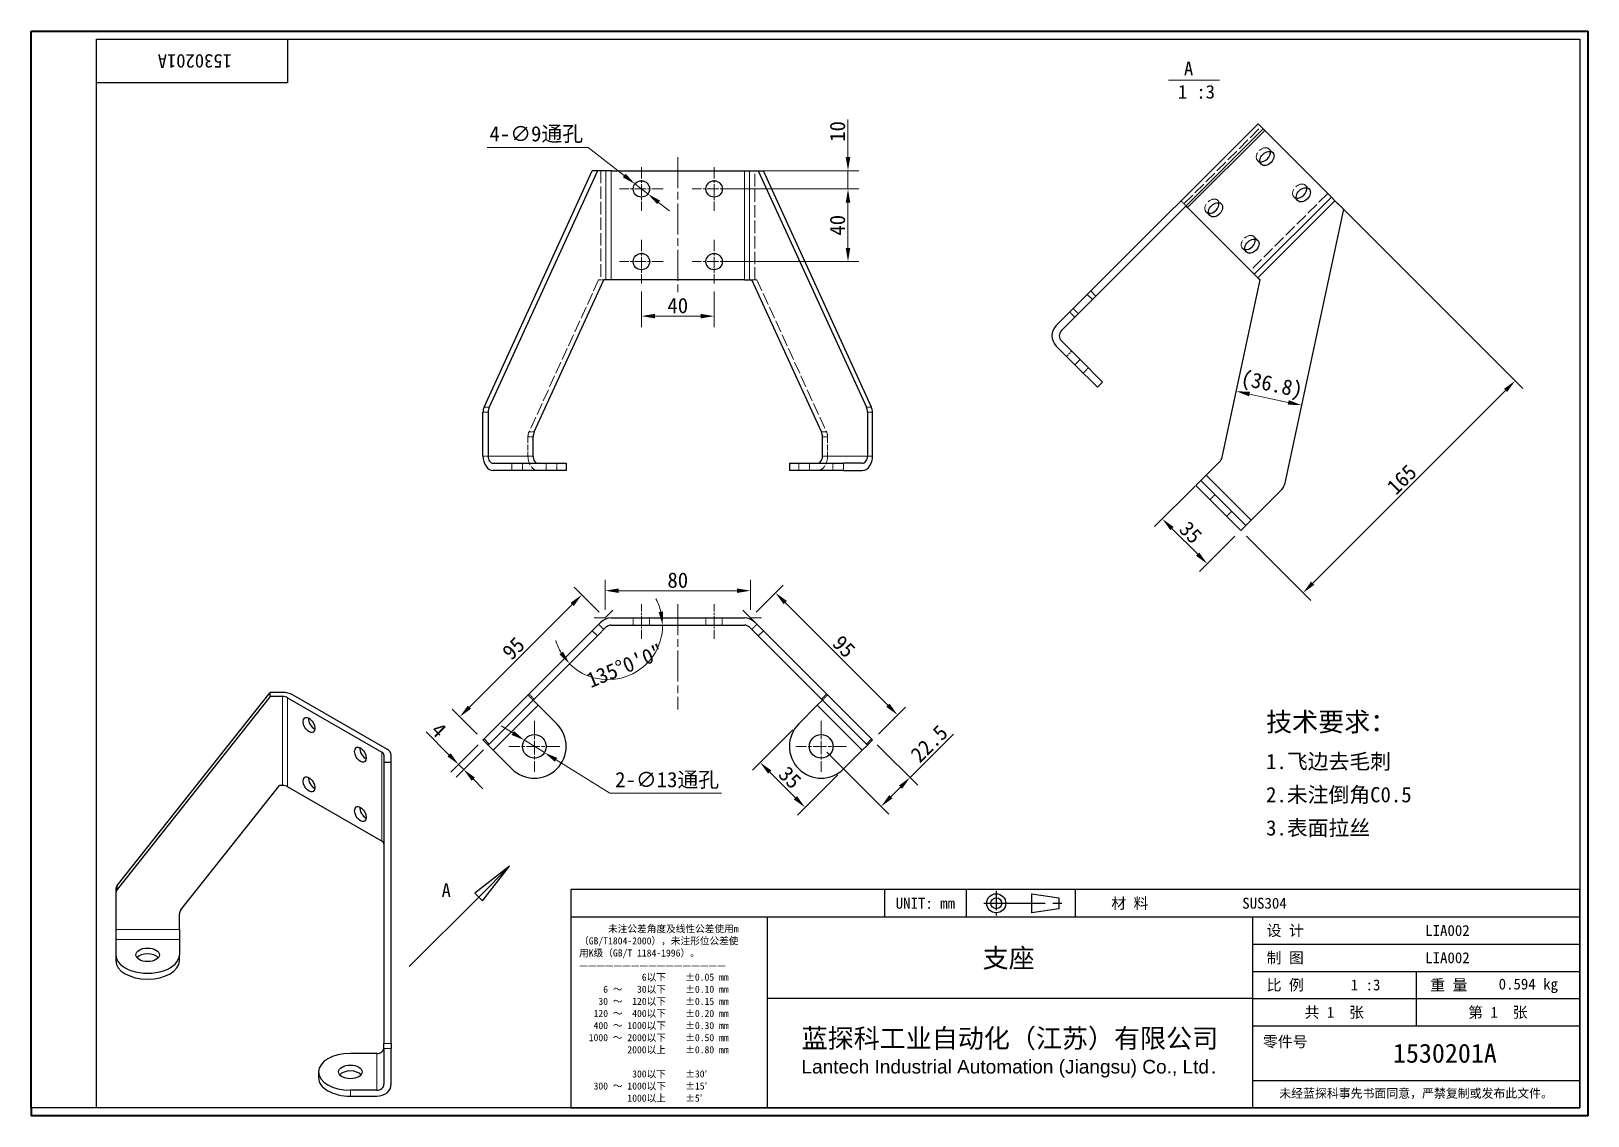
# Model space of a CAD drawing. Header units: millimetres. Extents: x 18 to 875, y 16 to 614.
import ezdxf
from ezdxf.enums import TextEntityAlignment as Align

# ---------------------------------------------------------------- set-up
doc = ezdxf.new("R2010")
doc.units = ezdxf.units.MM
doc.header["$LTSCALE"] = 3
doc.linetypes.add('CHAIN', pattern=[0.3543, 0.2362, -0.0295, 0.0591, -0.0295])
doc.linetypes.add('DASHED', pattern=[0.2067, 0.1654, -0.0413])
for name, color, linetype, lineweight in [('1', 7, 'Continuous', 18), ('可见 (ISO)', 7, 'Continuous', 25), ('可见窄的 (ISO)', 7, 'Continuous', 18), ('图框 (ISO)', 7, 'Continuous', 35), ('标题 (ISO)', 7, 'Continuous', 25)]:
    doc.layers.add(name, color=color, linetype=linetype, lineweight=lineweight)
for name, color, linetype, lineweight, true_color in [('中心标记 (ISO)', 1, 'CHAIN', 18, 0xff0000), ('中心线 (ISO)', 1, 'CHAIN', 18, 0xff0000), ('剖切线 (ISO)', 7, 'CHAIN', 25, 0x008000), ('尺寸 (ISO)', 7, 'Continuous', 18, 0x008000), ('符号 (ISO)', 7, 'Continuous', 18, 0x008000), ('隐藏 (ISO)', 5, 'DASHED', 18, 0x0000ff), ('隐藏窄的 (ISO)', 5, 'DASHED', 18, 0x0000ff)]:
    doc.layers.add(name, color=color, linetype=linetype, lineweight=lineweight, true_color=true_color)
doc.styles.add('HZ_33', font='simfang.ttf')
doc.styles.add('文本样式164', font='SimSun.ttf')
doc.styles.add('文本样式165', font='SimSun.ttf')
doc.styles.add('文本样式74', font='SimSun.ttf')
doc.styles.add('最新国标', font='simfang.ttf')
doc.styles.add('注释文本 (ISO)', font='simfang.ttf')
doc.dimstyles.new('默认 (GB)', dxfattribs={"dimscale": 3, "dimtxt": 2.8, "dimasz": 2.5, "dimexe": 2, "dimexo": 1.5, "dimgap": 0.5, "dimtad": 1, "dimtoh": 1, "dimdsep": 46, "dimtxsty": '最新国标', "dimcen": 0.09, "dimdle": 10, "dimclrd": 256, "dimclre": 256, "dimclrt": 256, "dimaunit": 1, "dimadec": 3, "dimazin": 2, "dimtfac": 0.535714, "dimtdec": 3, "dimtmove": 0, "dimatfit": 3, "dimfxl": 0, "dimtolj": 1, "dimlwd": -1, "dimlwe": -1, "dimarcsym": 0})

# ---------------------------------------------------------------- blocks, each defined once
blk = doc.blocks.new('图框 最新国标')
at = {"layer": '图框 (ISO)'}
for p, q in [((6, 7), (6, 204.5)), ((6, 204.5), (291.5, 204.5)), ((291.5, 204.5), (291.5, 5.5)), ((6, 7), (6, 5.5)), ((6, 7), (6, 5.5)), ((291.5, 5.5), (6, 5.5))]:
    blk.add_line(p, q, dxfattribs=at)
at = {"layer": '图框 (ISO)', "color": 7, "linetype": 'Continuous', "lineweight": 25}
for p, q in [((18, 203), (290, 203)), ((18, 7), (18, 203)), ((18, 203), (290, 203)), ((53, 203), (53, 195)), ((290, 203), (290, 7)), ((290, 203), (290, 7)), ((53, 195), (18, 195)), ((290, 7), (6, 7)), ((290, 7), (18, 7))]:
    blk.add_line(p, q, dxfattribs=at)
at = {"layer": '图框 (ISO)', "style": '文本样式74'}
blk.add_attdef('零件代号_001', (42.82, 200.25), '', height=2.5, rotation=180, dxfattribs=at)
blk = doc.blocks.new('标题栏 最新国标')
at = {"layer": '标题 (ISO)'}
for p, q in [((381.98, -183.84), (196.98, -183.84)), ((196.98, -183.84), (196.98, -223.84)), ((254.48, -183.84), (254.48, -188.84)), ((269.48, -183.84), (269.48, -188.84)), ((281.48, -188.09), (281.48, -184.59)), ((281.48, -184.59), (286.48, -185.34)), ((286.48, -185.34), (286.48, -187.34)), ((289.48, -183.84), (289.48, -188.84)), ((381.98, -223.84), (381.98, -183.84)), ((383.48, -183.84), (383.48, -225.34)), ((286.48, -187.34), (281.48, -188.09)), ((196.98, -188.84), (381.98, -188.84)), ((232.98, -188.84), (232.98, -223.84)), ((321.98, -188.84), (321.98, -223.84)), ((321.98, -193.84), (381.98, -193.84)), ((321.98, -198.84), (381.98, -198.84)), ((351.98, -198.84), (351.98, -208.84)), ((321.98, -203.84), (232.98, -203.84)), ((321.98, -203.84), (381.98, -203.84)), ((321.98, -208.84), (381.98, -208.84)), ((321.98, -218.84), (381.98, -218.84)), ((196.98, -223.84), (381.98, -223.84)), ((383.48, -225.34), (196.98, -225.34))]:
    blk.add_line(p, q, dxfattribs=at)
at = {"layer": '标题 (ISO)', "linetype": 'CHAIN', "ltscale": 5.000333}
blk.add_line((274.98, -184.09), (274.98, -188.59), dxfattribs=at)
at = {"layer": '标题 (ISO)', "linetype": 'CHAIN', "ltscale": 15.834605}
blk.add_line((272.73, -186.34), (286.98, -186.34), dxfattribs=at)
at = {"layer": '标题 (ISO)'}
for radius in [1.75, 1]:
    blk.add_circle((274.98, -186.34), radius, dxfattribs=at)
at = {"layer": '1', "style": '文本样式164'}
for s, p in [('UNIT: mm', (261.98, -186.34)), ('材 料', (299.48, -186.34)), ('设 计', (327.98, -191.34)), ('制 图', (327.98, -196.34)), ('比 例', (327.98, -201.34)), ('重 量', (357.98, -201.34)), ('共 1  张', (336.98, -206.34)), ('第 1  张', (366.98, -206.34))]:
    blk.add_text(s, height=2, dxfattribs=at).set_placement(p, align=Align.MIDDLE_CENTER)
at = {"layer": '标题 (ISO)', "style": '注释文本 (ISO)'}
for s, insert, char_height, attachment_point, line_spacing_factor in [('\\fSimSun|b0|i0;{\\H1.3000;      未注公差角度及线性公差使用m\\P}\\fSimSun|b0|i0;{\\H1.3000;（GB/T1804-2000），未注形位公差使\\P}\\fSimSun|b0|i0;{\\H1.3000;用K级（GB/T 1184-1996）。\\P}\\fSimSun|b0|i0;{\\H1.3000;—————————————————\\P}\\fSimSun|b0|i0;{\\H1.3000;             6以下    ±0.05 mm\\P}\\fSimSun|b0|i0;{\\H1.3000;     6 ～   30以下    ±0.10 mm\\P}\\fSimSun|b0|i0;{\\H1.3000;    30 ～  120以下    ±0.15 mm\\P}\\fSimSun|b0|i0;{\\H1.3000;   120 ～  400以下    ±0.20 mm\\P}\\fSimSun|b0|i0;{\\H1.3000;   400 ～ 1000以下    ±0.30 mm\\P}\\fSimSun|b0|i0;{\\H1.3000;  1000 ～ 2000以下    ±0.50 mm\\P}\\fSimSun|b0|i0;{\\H1.3000;          2000以上    ±0.80 mm\\P}\\fSimSun|b0|i0;{\\H1.3000;\\P}\\fSimSun|b0|i0;{\\H1.3000;           300以下    ±30′\\P}\\fSimSun|b0|i0;{\\H1.3000;   300 ～ 1000以下    ±15′\\P}\\fSimSun|b0|i0;{\\H1.3000;          1000以上    ±5′}', (198.48, -206.63), 1.3, 4, 1.023913), ('{\\fMicrosoft YaHei|b0|i0|c134|p34;\\H1.75x;蓝探科工业自动化（江苏）有限公司\\P\\fArial|b0|i0|c0|p34;\\H0.71429x;Lantech Industrial Automation (Jiangsu) Co., Ltd\\fFangSong|b0|i0|c134|p49;.\\H1.15195x; }', (277.48, -213.84), 2, 5, 0.978695)]:
    blk.add_mtext(s, dxfattribs=dict(at, insert=insert, char_height=char_height, attachment_point=attachment_point, line_spacing_factor=line_spacing_factor))
at = {"layer": '标题 (ISO)', "attachment_point": 5, "style": '注释文本 (ISO)'}
for s, insert, char_height in [('\\fFangSong|b0|i0;零件号', (327.98, -211.84), 2), ('\\fSimSun|b0|i0;{\\H1.6000;未经蓝探科事先书面同意，严禁复制或发布此文件。}', (351.98, -221.34), 1.6)]:
    blk.add_mtext(s, dxfattribs=dict(at, insert=insert, char_height=char_height))
at = {"layer": '标题 (ISO)'}
for tag, p, height, style in [('材料_001', (320.09, -187.33), 2, '注释文本 (ISO)'), ('设计人_001', (353.65, -192.33), 2, '注释文本 (ISO)'), ('库存编号_001', (272.49, -198.14), 3.5, '文本样式165'), ('设计人_001', (353.65, -197.33), 2, '注释文本 (ISO)'), ('视图比例_001', (339.99, -202.33), 2, '注释文本 (ISO)'), ('质量\\P3;_001', (367.12, -202.16), 2, '注释文本 (ISO)'), ('零件代号_001', (347.74, -215.59), 3.5, '文本样式165')]:
    blk.add_attdef(tag, p, '', height=height, dxfattribs=dict(at, style=style))
blk = doc.blocks.new('*D5')
at = {"layer": 'Defpoints', "color": 0, "transparency": 16777216}
for p in [(410.47, 536.65), (467.43, 536.65), (393.78, 526.65)]:
    blk.add_point(p, dxfattribs=at)
at = {"layer": '尺寸 (ISO)', "color": 116, "true_color": 0x00803f, "transparency": 16777216}
for p, q in [((467.43, 544.15), (467.43, 564.92)), ((414.97, 536.65), (473.43, 536.65)), ((467.43, 526.65), (467.43, 536.65)), ((398.28, 526.65), (473.43, 526.65)), ((467.43, 519.15), (467.43, 511.65))]:
    blk.add_line(p, q, dxfattribs=at)
for points in [[(466.18, 544.15), (468.68, 544.15), (467.43, 536.65)], [(466.18, 519.15), (468.68, 519.15), (467.43, 526.65)]]:
    blk.add_solid(points, dxfattribs=at)
at = {"layer": '尺寸 (ISO)', "transparency": 16777216, "insert": (461.68, 558.28), "char_height": 8.4, "attachment_point": 5, "rotation": 90, "style": '最新国标'}
blk.add_mtext('\\A1;10', dxfattribs=at)
blk = doc.blocks.new('*D6')
at = {"layer": 'Defpoints', "color": 0, "transparency": 16777216}
for p in [(353.78, 474.65), (393.78, 474.65), (353.78, 456.65)]:
    blk.add_point(p, dxfattribs=at)
at = {"layer": '尺寸 (ISO)', "color": 116, "true_color": 0x00803f, "transparency": 16777216}
for p, q in [((353.78, 470.15), (353.78, 450.65)), ((393.78, 470.15), (393.78, 450.65)), ((386.28, 456.65), (361.28, 456.65))]:
    blk.add_line(p, q, dxfattribs=at)
for points in [[(361.28, 457.9), (361.28, 455.4), (353.78, 456.65)], [(386.28, 457.9), (386.28, 455.4), (393.78, 456.65)]]:
    blk.add_solid(points, dxfattribs=at)
at = {"layer": '尺寸 (ISO)', "transparency": 16777216, "insert": (373.78, 462.4), "char_height": 8.4, "attachment_point": 5, "style": '最新国标'}
blk.add_mtext('\\A1;40', dxfattribs=at)
blk = doc.blocks.new('*D7')
at = {"layer": 'Defpoints', "color": 0, "transparency": 16777216}
for p in [(393.78, 526.65), (393.78, 486.65), (467.43, 486.65)]:
    blk.add_point(p, dxfattribs=at)
at = {"layer": '尺寸 (ISO)', "color": 116, "true_color": 0x00803f, "transparency": 16777216}
for p, q in [((398.28, 526.65), (473.43, 526.65)), ((467.43, 519.15), (467.43, 494.15)), ((398.28, 486.65), (473.43, 486.65))]:
    blk.add_line(p, q, dxfattribs=at)
for points in [[(466.18, 519.15), (468.68, 519.15), (467.43, 526.65)], [(466.18, 494.15), (468.68, 494.15), (467.43, 486.65)]]:
    blk.add_solid(points, dxfattribs=at)
at = {"layer": '尺寸 (ISO)', "transparency": 16777216, "insert": (461.68, 506.65), "char_height": 8.4, "attachment_point": 5, "rotation": 90, "style": '最新国标'}
blk.add_mtext('\\A1;40', dxfattribs=at)
blk = doc.blocks.new('*D8')
at = {"layer": 'Defpoints', "color": 0, "transparency": 16777216}
for p in [(350.23, 529.41), (357.33, 523.88)]:
    blk.add_point(p, dxfattribs=at)
at = {"layer": '尺寸 (ISO)', "color": 116, "true_color": 0x00803f, "transparency": 16777216}
for p, q in [((324.43, 549.54), (268.93, 549.54)), ((344.32, 534.03), (324.43, 549.54)), ((357.33, 523.88), (350.23, 529.41)), ((363.25, 519.27), (369.16, 514.65))]:
    blk.add_line(p, q, dxfattribs=at)
for points in [[(345.09, 535.01), (343.55, 533.04), (350.23, 529.41)], [(364.01, 520.25), (362.48, 518.28), (357.33, 523.88)]]:
    blk.add_solid(points, dxfattribs=at)
at = {"layer": '尺寸 (ISO)', "transparency": 16777216, "insert": (295.93, 556.56), "char_height": 8.4, "attachment_point": 5, "style": '最新国标'}
blk.add_mtext('\\A1;\\fFangSong|b0|i0;4-∅9通孔', dxfattribs=at)
blk = doc.blocks.new('*D9')
at = {"layer": 'Defpoints', "color": 0, "transparency": 16777216}
for p in [(267.18, 223.94), (270, 221.12), (256, 207.11)]:
    blk.add_point(p, dxfattribs=at)
at = {"layer": '尺寸 (ISO)', "color": 116, "true_color": 0x00803f, "transparency": 16777216}
for p, q in [((247.87, 215.24), (235.34, 227.77)), ((263.99, 220.76), (248.93, 205.7)), ((266.82, 217.93), (251.76, 202.87)), ((256, 207.11), (253.17, 209.94)), ((261.3, 201.81), (266.6, 196.5))]:
    blk.add_line(p, q, dxfattribs=at)
for points in [[(248.75, 216.13), (246.98, 214.36), (253.17, 209.94)], [(262.19, 202.69), (260.42, 200.92), (256, 207.11)]]:
    blk.add_solid(points, dxfattribs=at)
at = {"layer": '尺寸 (ISO)', "transparency": 16777216, "insert": (242.3, 228.87), "char_height": 8.4, "attachment_point": 5, "rotation": 315, "style": '最新国标'}
blk.add_mtext('\\A1;4', dxfattribs=at)
blk = doc.blocks.new('*D10')
at = {"layer": 'Defpoints', "color": 0, "transparency": 16777216}
for p in [(289.37, 223.27), (300.42, 216.42)]:
    blk.add_point(p, dxfattribs=at)
at = {"layer": '尺寸 (ISO)', "color": 116, "true_color": 0x00803f, "transparency": 16777216}
for p, q in [((282.99, 227.22), (276.62, 231.17)), ((289.37, 223.27), (300.42, 216.42)), ((306.79, 212.46), (336.42, 194.09)), ((336.42, 194.09), (397.88, 194.09))]:
    blk.add_line(p, q, dxfattribs=at)
for points in [[(283.65, 228.28), (282.33, 226.16), (289.37, 223.27)], [(307.45, 213.53), (306.13, 211.4), (300.42, 216.42)]]:
    blk.add_solid(points, dxfattribs=at)
at = {"layer": '尺寸 (ISO)', "transparency": 16777216, "insert": (367.9, 201.11), "char_height": 8.4, "attachment_point": 5, "style": '最新国标'}
blk.add_mtext('\\A1;\\fFangSong|b0|i0;2-∅13通孔', dxfattribs=at)
blk = doc.blocks.new('*D11')
at = {"layer": 'Defpoints', "color": 0, "transparency": 16777216}
for p in [(332.26, 283.37), (335.44, 286.55), (339.94, 286.55), (335.44, 256.55)]:
    blk.add_point(p, dxfattribs=at)
at = {"layer": '尺寸 (ISO)', "color": 116, "true_color": 0x00803f, "transparency": 16777216}
blk.add_line((329.08, 280.19), (309.98, 261.1), dxfattribs=at)
for start, end in [(14.36151, 28.72302), (225, 0), (196.27698, 210.63849)]:
    blk.add_arc((335.44, 286.55), 30, start, end, dxfattribs=at)
for points in [[(365.74, 294.15), (363.26, 293.84), (365.44, 286.55)], [(310.62, 272.03), (308.64, 270.5), (314.23, 265.34)]]:
    blk.add_solid(points, dxfattribs=at)
at = {"layer": '尺寸 (ISO)', "transparency": 16777216, "insert": (344.72, 264.15), "char_height": 8.4, "attachment_point": 5, "rotation": 22.5, "style": '最新国标'}
blk.add_mtext('\\A1;135°0\'0"', dxfattribs=at)
blk = doc.blocks.new('*D12')
at = {"layer": 'Defpoints', "color": 0, "transparency": 16777216}
for p in [(480.39, 223.94), (452.67, 219.84), (485.69, 186.82)]:
    blk.add_point(p, dxfattribs=at)
at = {"layer": '尺寸 (ISO)', "color": 116, "true_color": 0x00803f, "transparency": 16777216}
for p, q in [((501.6, 202.73), (525.42, 226.55)), ((455.86, 216.66), (489.94, 182.58)), ((483.57, 220.76), (505.85, 198.49)), ((491, 192.12), (496.3, 197.43))]:
    blk.add_line(p, q, dxfattribs=at)
for points in [[(495.42, 198.31), (497.18, 196.54), (501.6, 202.73)], [(490.11, 193.01), (491.88, 191.24), (485.69, 186.82)]]:
    blk.add_solid(points, dxfattribs=at)
at = {"layer": '尺寸 (ISO)', "transparency": 16777216, "insert": (512.08, 221.37), "char_height": 8.4, "attachment_point": 5, "rotation": 45, "style": '最新国标'}
blk.add_mtext('\\A1;22.5', dxfattribs=at)
blk = doc.blocks.new('*D13')
at = {"layer": 'Defpoints', "color": 0, "transparency": 16777216}
for p in [(440.3, 232.22), (419.09, 211), (465.05, 207.47)]:
    blk.add_point(p, dxfattribs=at)
at = {"layer": '尺寸 (ISO)', "color": 116, "true_color": 0x00803f, "transparency": 16777216}
for p, q in [((437.12, 229.03), (414.84, 206.76)), ((438.53, 191.56), (424.39, 205.7)), ((461.87, 204.28), (439.59, 182.01))]:
    blk.add_line(p, q, dxfattribs=at)
for points in [[(425.27, 206.58), (423.51, 204.81), (419.09, 211)], [(439.42, 192.44), (437.65, 190.67), (443.83, 186.25)]]:
    blk.add_solid(points, dxfattribs=at)
at = {"layer": '尺寸 (ISO)', "transparency": 16777216, "insert": (435.53, 202.69), "char_height": 8.4, "attachment_point": 5, "rotation": 315, "style": '最新国标'}
blk.add_mtext('\\A1;35', dxfattribs=at)
blk = doc.blocks.new('二维转换剖视图0')
at = {"layer": '剖切线 (ISO)', "linetype": 'Continuous'}
for p, q in [((93.74, 51.3), (87.38, 46.35)), ((88.09, 45.64), (93.74, 51.3)), ((88.79, 44.93), (93.74, 51.3)), ((87.38, 46.35), (88.79, 44.93)), ((75.36, 32.91), (88.09, 45.64))]:
    blk.add_line(p, q, dxfattribs=at)
at = {"layer": '剖切线 (ISO)', "linetype": 'Continuous', "flags": 128}
blk.add_lwpolyline([(88.79, 44.93), (93.74, 51.3), (87.38, 46.35), (88.79, 44.93)], dxfattribs=at)
at = {"layer": '剖切线 (ISO)'}
blk.add_solid([(88.79, 44.93), (93.74, 51.3), (87.38, 46.35), (88.79, 44.93)], dxfattribs=at)
at = {"layer": '剖切线 (ISO)', "insert": (81.28, 45.64), "char_height": 2.5, "attachment_point": 7, "style": 'HZ_33'}
blk.add_mtext('A', dxfattribs=at)
blk = doc.blocks.new('*D15')
at = {"layer": 'Defpoints', "color": 0, "transparency": 16777216}
for p in [(733.37, 522.17), (834.49, 421.04), (683.52, 338.66)]:
    blk.add_point(p, dxfattribs=at)
at = {"layer": '尺寸 (ISO)', "color": 116, "true_color": 0x00803f, "transparency": 16777216}
for p, q in [((736.55, 518.99), (838.73, 416.8)), ((723.12, 309.67), (829.19, 415.74)), ((686.71, 335.48), (722.06, 300.13))]:
    blk.add_line(p, q, dxfattribs=at)
for points in [[(828.3, 416.62), (830.07, 414.85), (834.49, 421.04)], [(722.24, 310.56), (724.01, 308.79), (717.82, 304.37)]]:
    blk.add_solid(points, dxfattribs=at)
at = {"layer": '尺寸 (ISO)', "transparency": 16777216, "insert": (772.09, 366.77), "char_height": 8.4, "attachment_point": 5, "rotation": 45, "style": '最新国标'}
blk.add_mtext('\\A1;165', dxfattribs=at)
blk = doc.blocks.new('*D16')
at = {"layer": 'Defpoints', "color": 0, "transparency": 16777216}
for p in [(661.6, 366.24), (640.39, 345.03), (683.52, 338.66)]:
    blk.add_point(p, dxfattribs=at)
at = {"layer": '尺寸 (ISO)', "color": 116, "true_color": 0x00803f, "transparency": 16777216}
for p, q in [((658.42, 363.06), (636.15, 340.78)), ((659.84, 325.58), (645.69, 339.72)), ((680.34, 335.48), (660.9, 316.04))]:
    blk.add_line(p, q, dxfattribs=at)
for points in [[(646.58, 340.61), (644.81, 338.84), (640.39, 345.03)], [(660.72, 326.47), (658.95, 324.7), (665.14, 320.28)]]:
    blk.add_solid(points, dxfattribs=at)
at = {"layer": '尺寸 (ISO)', "transparency": 16777216, "insert": (655.95, 337.6), "char_height": 8.4, "attachment_point": 5, "rotation": 315, "style": '最新国标'}
blk.add_mtext('\\A1;35', dxfattribs=at)
blk = doc.blocks.new('*D17')
at = {"layer": 'Defpoints', "color": 0, "transparency": 16777216}
for p in [(427.56, 304.33), (413.78, 290.55), (480.96, 223.38)]:
    blk.add_point(p, dxfattribs=at)
at = {"layer": '尺寸 (ISO)', "color": 116, "true_color": 0x00803f, "transparency": 16777216}
for p, q in [((416.96, 293.73), (431.8, 308.57)), ((489.43, 242.46), (432.86, 299.03)), ((484.14, 226.56), (498.98, 241.4))]:
    blk.add_line(p, q, dxfattribs=at)
for points in [[(433.75, 299.91), (431.98, 298.14), (427.56, 304.33)], [(490.32, 243.34), (488.55, 241.57), (494.74, 237.15)]]:
    blk.add_solid(points, dxfattribs=at)
at = {"layer": '尺寸 (ISO)', "transparency": 16777216, "insert": (465.21, 274.81), "char_height": 8.4, "attachment_point": 5, "rotation": 315, "style": '最新国标'}
blk.add_mtext('\\A1;95', dxfattribs=at)
blk = doc.blocks.new('*D18')
at = {"layer": 'Defpoints', "color": 0, "transparency": 16777216}
for p in [(413.78, 305.54), (333.78, 290.55), (413.78, 290.55)]:
    blk.add_point(p, dxfattribs=at)
at = {"layer": '尺寸 (ISO)', "color": 116, "true_color": 0x00803f, "transparency": 16777216}
for p, q in [((333.78, 295.05), (333.78, 311.54)), ((413.78, 295.05), (413.78, 311.54)), ((341.28, 305.54), (406.28, 305.54))]:
    blk.add_line(p, q, dxfattribs=at)
for points in [[(341.28, 306.79), (341.28, 304.29), (333.78, 305.54)], [(406.28, 306.79), (406.28, 304.29), (413.78, 305.54)]]:
    blk.add_solid(points, dxfattribs=at)
at = {"layer": '尺寸 (ISO)', "transparency": 16777216, "insert": (373.78, 311.29), "char_height": 8.4, "attachment_point": 5, "style": '最新国标'}
blk.add_mtext('\\A1;80', dxfattribs=at)
blk = doc.blocks.new('*D19')
at = {"layer": 'Defpoints', "color": 0, "transparency": 16777216}
for p in [(681.01, 415.32), (716.99, 407.61), (716.99, 407.61)]:
    blk.add_point(p, dxfattribs=at)
at = {"layer": '尺寸 (ISO)', "color": 116, "true_color": 0x00803f, "transparency": 16777216}
blk.add_line((688.34, 413.75), (709.65, 409.18), dxfattribs=at)
for points in [[(688.61, 414.97), (688.08, 412.53), (681.01, 415.32)], [(709.92, 410.41), (709.39, 407.96), (716.99, 407.61)]]:
    blk.add_solid(points, dxfattribs=at)
at = {"layer": '尺寸 (ISO)', "transparency": 16777216, "insert": (700.46, 418.28), "char_height": 8.4, "attachment_point": 5, "rotation": 347.90524, "style": '最新国标'}
blk.add_mtext('\\A1;\\fFangSong|b0|i0;(36.8)', dxfattribs=at)
blk = doc.blocks.new('*D20')
at = {"layer": 'Defpoints', "color": 0, "transparency": 16777216}
for p in [(321.02, 303.31), (333.78, 290.55), (266.61, 223.38)]:
    blk.add_point(p, dxfattribs=at)
at = {"layer": '尺寸 (ISO)', "color": 116, "true_color": 0x00803f, "transparency": 16777216}
for p, q in [((330.6, 293.73), (316.78, 307.55)), ((259.15, 241.44), (315.72, 298.01)), ((263.43, 226.56), (249.61, 240.38))]:
    blk.add_line(p, q, dxfattribs=at)
for points in [[(314.84, 298.89), (316.6, 297.12), (321.02, 303.31)], [(258.27, 242.32), (260.04, 240.56), (253.85, 236.14)]]:
    blk.add_solid(points, dxfattribs=at)
at = {"layer": '尺寸 (ISO)', "transparency": 16777216, "insert": (283.37, 273.79), "char_height": 8.4, "attachment_point": 5, "rotation": 45, "style": '最新国标'}
blk.add_mtext('\\A1;95', dxfattribs=at)

msp = doc.modelspace()

# ---------------------------------------------------------------- linework, layer by layer
at = {"layer": '中心标记 (ISO)', "ltscale": 8.88956}
for p, q in [((353.783, 538.6472), (353.783, 514.6472)), ((393.783, 538.6472), (393.783, 514.6472)), ((365.783, 526.6472), (341.783, 526.6472)), ((405.783, 526.6472), (381.783, 526.6472)), ((353.783, 498.6472), (353.783, 474.6472)), ((393.783, 498.6472), (393.783, 474.6472)), ((365.783, 486.6472), (341.783, 486.6472)), ((405.783, 486.6472), (381.783, 486.6472))]:
    msp.add_line(p, q, dxfattribs=at)
at = {"layer": '中心标记 (ISO)', "ltscale": 10.371169}
for p, q in [((294.8921, 233.841), (294.8921, 205.841)), ((452.6738, 233.841), (452.6738, 205.841)), ((308.8921, 219.841), (280.8921, 219.841)), ((466.6738, 219.841), (438.6738, 219.841))]:
    msp.add_line(p, q, dxfattribs=at)
at = {"layer": '中心线 (ISO)', "ltscale": 23.990969}
for p, q in [((373.783, 544.1472), (373.783, 469.1472)), ((373.783, 298.0517), (373.783, 240.0861))]:
    msp.add_line(p, q, dxfattribs=at)
at = {"layer": '中心线 (ISO)', "ltscale": 7.037547}
for p, q in [((353.783, 279.0517), (353.783, 298.0517)), ((393.783, 279.0517), (393.783, 298.0517))]:
    msp.add_line(p, q, dxfattribs=at)
at = {"layer": '可见 (ISO)'}
for p, q in [((601.0107, 470.4999), (693.0222, 562.5114)), ((695.8507, 559.683), (603.8391, 467.6715)), ((695.8507, 559.683), (693.0222, 562.5114)), ((696.6791, 558.8546), (695.8507, 559.683)), ((696.6791, 558.8546), (733.3654, 522.1683)), ((267.175, 406.5233), (326.7119, 536.6472)), ((329.5403, 536.6472), (270.0034, 406.5233)), ((329.5403, 536.6472), (326.7119, 536.6472)), ((334.2682, 536.6472), (329.5403, 536.6472)), ((337.0967, 536.6472), (334.2682, 536.6472)), ((337.0967, 536.6472), (410.4693, 536.6472)), ((410.4693, 536.6472), (413.2977, 536.6472)), ((413.2977, 536.6472), (418.0256, 536.6472)), ((418.0256, 536.6472), (420.854, 536.6472)), ((418.0256, 536.6472), (477.5625, 406.5233)), ((480.3909, 406.5233), (420.854, 536.6472)), ((654.2527, 516.4282), (653.4243, 517.2566)), ((690.939, 479.7419), (654.2527, 516.4282)), ((740.0933, 515.4404), (707.6187, 363.892)), ((733.3654, 522.1683), (735.3654, 520.1683)), ((735.3654, 520.1683), (740.0933, 515.4404)), ((690.939, 479.7419), (692.939, 477.7419)), ((294.7522, 392.8869), (333.0759, 476.6472)), ((334.2682, 476.6472), (333.0759, 476.6472)), ((337.0967, 476.6472), (334.2682, 476.6472)), ((410.4693, 476.6472), (337.0967, 476.6472)), ((410.4693, 476.6472), (413.2977, 476.6472)), ((413.2977, 476.6472), (414.4901, 476.6472)), ((452.8137, 392.8869), (414.4901, 476.6472)), ((673.2275, 378.9983), (694.1314, 476.5495)), ((692.939, 477.7419), (694.1314, 476.5495)), ((582.0065, 451.4957), (599.09, 468.5792)), ((601.9185, 465.7508), (584.8349, 448.6672)), ((599.09, 468.5792), (601.0107, 470.4999)), ((603.8391, 467.6715), (601.9185, 465.7508)), ((592.2595, 429.9289), (582.0065, 440.182)), ((584.8349, 443.0104), (595.088, 432.7573)), ((604.6339, 417.5545), (592.2595, 429.9289)), ((595.088, 432.7573), (607.4623, 420.383)), ((607.4623, 420.383), (604.6339, 417.5545)), ((266.6078, 379.6472), (266.6078, 403.807)), ((269.4362, 403.807), (269.4362, 379.6472)), ((478.1297, 403.807), (478.1297, 379.6472)), ((480.9581, 379.6472), (480.9581, 403.807)), ((294.185, 379.6472), (294.185, 390.1707)), ((453.3809, 379.6472), (453.3809, 390.1707)), ((272.2647, 375.6472), (282.5177, 375.6472)), ((282.5177, 371.6472), (272.2647, 371.6472)), ((282.5177, 375.6472), (312.3921, 375.6472)), ((312.3921, 371.6472), (282.5177, 371.6472)), ((312.3921, 375.6472), (312.3921, 371.6472)), ((435.1738, 375.6472), (465.0482, 375.6472)), ((435.1738, 375.6472), (435.1738, 371.6472)), ((465.0482, 371.6472), (435.1738, 371.6472)), ((475.3012, 375.6472), (465.0482, 375.6472)), ((465.0482, 371.6472), (475.3012, 371.6472)), ((664.4329, 369.0693), (661.6045, 366.2408)), ((664.4329, 369.0693), (671.8741, 376.5105)), ((661.6045, 366.2408), (658.776, 363.4124)), ((683.5248, 338.6637), (658.776, 363.4124)), ((661.6045, 366.2408), (686.3532, 341.4921)), ((706.2652, 361.4041), (689.1816, 344.3205)), ((689.1816, 344.3205), (686.3532, 341.4921)), ((683.5248, 338.6637), (686.3532, 341.4921)), ((267.175, 223.9437), (326.7119, 283.4806)), ((331.4398, 288.2085), (326.7119, 283.4806)), ((329.5403, 280.6522), (326.7119, 283.4806)), ((334.2682, 285.3801), (329.5403, 280.6522)), ((337.0967, 290.5517), (410.4693, 290.5517)), ((337.0967, 286.5517), (410.4693, 286.5517)), ((413.2977, 285.3801), (418.0256, 280.6522)), ((420.854, 283.4806), (416.1261, 288.2085)), ((418.0256, 280.6522), (420.854, 283.4806)), ((480.3909, 223.9437), (420.854, 283.4806)), ((329.5403, 280.6522), (270.0034, 221.1153)), ((418.0256, 280.6522), (477.5625, 221.1153)), ((65.3752, 143.3369), (149.573, 249.5826)), ((149.573, 247.2732), (149.573, 249.5826)), ((156.2593, 249.5826), (149.573, 249.5826)), ((149.573, 247.2732), (65.3752, 141.0275)), ((156.2593, 247.2732), (149.573, 247.2732)), ((159.0877, 246.5968), (210.97, 216.6426)), ((161.9162, 248.2298), (213.7984, 218.2756)), ((294.185, 245.2968), (297.0134, 242.4684)), ((297.0134, 242.4684), (307.2665, 232.2154)), ((450.5525, 242.4684), (440.2995, 232.2154)), ((453.3809, 245.2968), (450.5525, 242.4684)), ((266.6078, 223.3765), (267.175, 223.9437)), ((266.6078, 223.3765), (269.4362, 220.5481)), ((478.1297, 220.5481), (480.9581, 223.3765)), ((480.3909, 223.9437), (480.9581, 223.3765)), ((212.1416, 215.0096), (212.1416, 211.1493)), ((216.1416, 211.1493), (216.1416, 215.0096)), ((270.0034, 221.1153), (269.4362, 220.5481)), ((269.4362, 220.5481), (272.2647, 217.7197)), ((272.2647, 217.7197), (282.5177, 207.4666)), ((475.3012, 217.7197), (465.0482, 207.4666)), ((478.1297, 220.5481), (475.3012, 217.7197)), ((478.1297, 220.5481), (477.5625, 221.1153)), ((212.1416, 211.1493), (216.1416, 211.1493)), ((212.1416, 211.1493), (212.1416, 56.2918)), ((216.1416, 56.2918), (216.1416, 211.1493)), ((100.3752, 129.8934), (154.573, 198.2834)), ((156.2593, 198.2834), (154.573, 198.2834)), ((210.97, 167.6528), (159.0877, 197.607)), ((64.573, 141.119), (64.573, 138.8096)), ((64.573, 138.8096), (64.573, 119.0833)), ((99.573, 119.0833), (99.573, 127.6756)), ((64.573, 119.0833), (64.573, 113.5079)), ((64.573, 113.5079), (64.573, 105.1363)), ((99.573, 119.0833), (99.573, 113.5079)), ((99.573, 113.5079), (99.573, 105.1363)), ((64.573, 105.1363), (64.573, 101.8703)), ((99.573, 101.8703), (99.573, 105.1363)), ((212.1416, 53.6109), (212.1416, 56.2918)), ((212.1416, 53.6109), (212.1416, 33.8845)), ((216.1416, 56.2918), (216.1416, 53.6109)), ((216.1416, 33.8845), (216.1416, 53.6109)), ((208.1416, 50.8258), (193.6416, 50.8258)), ((176.1416, 40.7222), (176.1416, 37.4562)), ((208.1416, 30.6185), (193.6416, 30.6185)), ((193.6416, 27.3525), (208.1416, 27.3525))]:
    msp.add_line(p, q, dxfattribs=at)
for centre, radius in [((353.783, 526.6472), 4.5), ((393.783, 526.6472), 4.5), ((353.783, 486.6472), 4.5), ((393.783, 486.6472), 4.5), ((294.8921, 219.841), 6.5), ((452.6738, 219.841), 6.5)]:
    msp.add_circle(centre, radius, dxfattribs=at)
for centre, radius, start, end in [((587.6633, 445.8388), 8, 135, 225), ((587.6633, 445.8388), 4, 135, 225), ((668.3385, 380.046), 5, 315, 347.9052429), ((702.7296, 364.9396), 5, 315, 347.9052429), ((337.0967, 282.5517), 8, 90, 135), ((337.0967, 282.5517), 4, 90, 135), ((410.4693, 282.5517), 8, 45, 90), ((410.4693, 282.5517), 4, 45, 90), ((294.8921, 219.841), 17.5, 225, 45), ((452.6738, 219.841), 17.5, 135, 315)]:
    msp.add_arc(centre, radius, start, end, dxfattribs=at)
for centre, major_axis, ratio in [((697.9512, 543.4404), (3.182, 3.182), 0.70710678), ((717.9512, 523.4404), (3.182, 3.182), 0.70710678), ((669.6669, 515.1561), (3.182, 3.182), 0.70710678), ((689.6669, 495.1561), (3.182, 3.182), 0.70710678), ((170.8867, 231.6197), (-2.25, 3.8971), 0.57735027), ((199.171, 215.2898), (-2.25, 3.8971), 0.57735027), ((170.8867, 198.9598), (-2.25, 3.8971), 0.57735027), ((199.171, 182.6299), (-2.25, 3.8971), 0.57735027), ((82.073, 105.1363), (6.5, 0), 0.57735027), ((193.6416, 40.7222), (6.5, 0), 0.57735027)]:
    msp.add_ellipse(centre, major_axis=major_axis, ratio=ratio, dxfattribs=at)
for centre, major_axis, ratio, start_param, end_param in [((695.9512, 545.4404), (3.182, 3.182), 0.70710678, 3.60214665, 5.82263132), ((715.9512, 525.4404), (3.182, 3.182), 0.70710678, 3.60214665, 5.82263132), ((667.6669, 517.1561), (3.182, 3.182), 0.70710678, 3.60214665, 5.82263132), ((687.6669, 497.1561), (3.182, 3.182), 0.70710678, 3.60214665, 5.82263132), ((270.1433, 403.807), (0, -5), 0.70710678, 4.13808415, 4.71238898), ((272.9718, 403.807), (0, 5), 0.70710678, 0.9964915, 1.57079633), ((474.5941, 403.807), (0, -5), 0.70710678, 1.57079633, 2.14510116), ((477.4226, 403.807), (0, 5), 0.70710678, 4.71238898, 5.28669381), ((297.7205, 390.1707), (0, -5), 0.70710678, 4.13808415, 4.71238898), ((449.8454, 390.1707), (0, 5), 0.70710678, 4.71238898, 5.28669381), ((272.2647, 379.6472), (0, -8), 0.70710678, 4.71238898, 6.28318531), ((272.2647, 379.6472), (0, -4), 0.70710678, 4.71238898, 6.28318531), ((297.0134, 379.6472), (0, -4), 0.70710678, 4.71238898, 6.28318531), ((450.5525, 379.6472), (0, -4), 0.70710678, 0, 1.57079633), ((475.3012, 379.6472), (0, -4), 0.70710678, 0, 1.57079633), ((475.3012, 379.6472), (0, -8), 0.70710678, 0, 1.57079633), ((156.2593, 244.9638), (-8, 0), 0.57735027, 3.92699082, 4.71238898), ((156.2593, 244.9638), (-4, 0), 0.57735027, 3.92699082, 4.71238898), ((173.7152, 233.2527), (2.25, -3.8971), 0.57735027, 3.82126647, 5.60351149), ((201.9994, 216.9228), (2.25, -3.8971), 0.57735027, 3.82126647, 5.60351149), ((208.1416, 215.0096), (4, 0), 0.57735027, 0, 0.78539816), ((208.1416, 215.0096), (8, 0), 0.57735027, 0, 0.78539816), ((156.2593, 195.974), (-4, 0), 0.57735027, 3.92699082, 4.71238898), ((173.7152, 200.5928), (2.25, -3.8971), 0.57735027, 3.82126647, 5.60351149), ((201.9994, 184.2629), (2.25, -3.8971), 0.57735027, 3.82126647, 5.60351149), ((208.1416, 166.0198), (4, 0), 0.57735027, 0, 0.78539816), ((69.573, 141.119), (-5, 0), 0.81649658, 5.70888048, 6.28318531), ((69.573, 138.8096), (-5, 0), 0.81649658, 5.70888048, 6.28318531), ((104.573, 127.6756), (-5, 0), 0.81649658, 5.70888048, 6.28318531), ((82.073, 105.1363), (17.5, 0), 0.57735027, 3.14159265, 6.28318531), ((82.073, 101.8703), (-6.5, 0), 0.57735027, 3.59178934, 5.83298862), ((82.073, 101.8703), (-17.5, 0), 0.57735027, 0, 3.14159265), ((208.1416, 54.0918), (4, 0), 0.81649658, 4.71238898, 6.28318531), ((193.6416, 40.7222), (-17.5, 0), 0.57735027, 4.71238898, 7.85398163), ((193.6416, 37.4562), (-17.5, 0), 0.57735027, 0, 1.57079633), ((193.6416, 37.4562), (-6.5, 0), 0.57735027, 3.59178934, 5.83298862), ((208.1416, 33.8845), (4, 0), 0.81649658, 4.71238898, 6.28318531), ((208.1416, 33.8845), (8, 0), 0.81649658, 4.71238898, 6.28318531)]:
    msp.add_ellipse(centre, major_axis=major_axis, ratio=ratio, start_param=start_param, end_param=end_param, dxfattribs=at)
at = {"layer": '可见窄的 (ISO)'}
for p, q in [((696.6791, 558.8546), (654.2527, 516.4282)), ((334.2682, 476.6472), (334.2682, 536.6472)), ((337.0967, 536.6472), (337.0967, 476.6472)), ((410.4693, 476.6472), (410.4693, 536.6472)), ((413.2977, 536.6472), (413.2977, 476.6472)), ((690.939, 479.7419), (733.3654, 522.1683)), ((735.3654, 520.1683), (692.939, 477.7419)), ((599.09, 468.5792), (601.9185, 465.7508)), ((603.8391, 467.6715), (601.0107, 470.4999)), ((595.088, 432.7573), (592.2595, 429.9289)), ((266.6078, 403.807), (269.4362, 403.807)), ((270.0034, 406.5233), (267.175, 406.5233)), ((480.3909, 406.5233), (477.5625, 406.5233)), ((478.1297, 403.807), (480.9581, 403.807)), ((269.4362, 379.6472), (294.185, 379.6472)), ((453.3809, 379.6472), (478.1297, 379.6472)), ((282.5177, 375.6472), (282.5177, 371.6472)), ((465.0482, 371.6472), (465.0482, 375.6472)), ((664.4329, 369.0693), (689.1816, 344.3205)), ((156.2593, 198.2834), (156.2593, 247.2732)), ((159.0877, 246.5968), (159.0877, 197.607)), ((272.2647, 217.7197), (297.0134, 242.4684)), ((475.3012, 217.7197), (450.5525, 242.4684)), ((270.0034, 221.1153), (267.175, 223.9437)), ((480.3909, 223.9437), (477.5625, 221.1153)), ((210.97, 167.6528), (210.97, 216.6426)), ((65.3752, 141.0275), (65.3752, 143.3369)), ((64.573, 119.0833), (99.573, 119.0833)), ((64.573, 113.5079), (99.573, 113.5079)), ((216.1416, 56.2918), (212.1416, 56.2918)), ((212.1416, 53.6109), (216.1416, 53.6109)), ((208.1416, 30.6185), (208.1416, 50.8258)), ((193.6416, 27.3525), (193.6416, 30.6185))]:
    msp.add_line(p, q, dxfattribs=at)
at = {"layer": '尺寸 (ISO)'}
for p, q in [((333.783, 290.5517), (338.0256, 294.7943)), ((333.783, 290.5517), (338.0256, 294.7943)), ((413.783, 290.5517), (409.5403, 294.7943)), ((417.672, 286.6626), (409.5403, 294.7943)), ((333.783, 290.5517), (327.783, 290.5517)), ((333.783, 290.5517), (327.783, 290.5517)), ((413.783, 290.5517), (419.783, 290.5517)), ((413.783, 290.5517), (419.783, 290.5517))]:
    msp.add_line(p, q, dxfattribs=at)
at = {"layer": '符号 (ISO)'}
msp.add_line((643.8059, 586.5758), (671.8761, 586.5758), dxfattribs=at)
at = {"layer": '隐藏 (ISO)', "ltscale": 2.539495}
for p, q in [((701.1332, 546.6224), (699.1332, 548.6224)), ((694.7692, 540.2584), (692.7692, 542.2584)), ((721.1332, 526.6224), (719.1332, 528.6224)), ((653.4243, 517.2566), (650.5958, 520.085)), ((666.4849, 511.9741), (664.4849, 513.9741)), ((672.8489, 518.3381), (670.8489, 520.3381)), ((714.7692, 520.2584), (712.7692, 522.2584)), ((692.8489, 498.3381), (690.8489, 500.3381)), ((686.4849, 491.9741), (684.4849, 493.9741)), ((333.0759, 476.6472), (330.2474, 476.6472)), ((417.3185, 476.6472), (414.4901, 476.6472)), ((587.6633, 434.5251), (590.4918, 437.3535)), ((596.8557, 425.3327), (599.6841, 428.1612)), ((288.3921, 371.6472), (288.3921, 375.6472)), ((301.3921, 371.6472), (301.3921, 375.6472)), ((446.1738, 375.6472), (446.1738, 371.6472)), ((459.1738, 375.6472), (459.1738, 371.6472)), ((669.3826, 358.4627), (666.5542, 355.6342)), ((678.575, 349.2703), (675.7466, 346.4419)), ((333.0759, 284.1877), (330.2474, 287.0161)), ((349.283, 286.5517), (349.283, 290.5517)), ((358.283, 286.5517), (358.283, 290.5517)), ((389.283, 286.5517), (389.283, 290.5517)), ((398.283, 286.5517), (398.283, 290.5517)), ((417.3185, 287.0161), (414.4901, 284.1877)), ((294.185, 245.2968), (291.3566, 248.1253)), ((456.2094, 248.1253), (453.3809, 245.2968))]:
    msp.add_line(p, q, dxfattribs=at)
at = {"layer": '隐藏 (ISO)', "ltscale": 13.407207}
for p, q in [((330.2474, 476.6472), (291.9238, 392.8869)), ((417.3185, 476.6472), (455.6422, 392.8869))]:
    msp.add_line(p, q, dxfattribs=at)
at = {"layer": '隐藏 (ISO)', "ltscale": 6.681213}
for p, q in [((291.3566, 390.1707), (291.3566, 379.6472)), ((456.2094, 390.1707), (456.2094, 379.6472))]:
    msp.add_line(p, q, dxfattribs=at)
at = {"layer": '隐藏 (ISO)', "ltscale": 14.741294}
for centre in [(695.9512, 545.4404), (715.9512, 525.4404), (667.6669, 517.1561), (687.6669, 497.1561)]:
    msp.add_ellipse(centre, major_axis=(3.182, 3.182), ratio=0.70710678, start_param=5.82263132, end_param=9.88533195, dxfattribs=at)
at = {"layer": '隐藏 (ISO)', "ltscale": 1.823027}
for centre, major_axis, start_param, end_param in [((294.8921, 390.1707), (0, 5), 0.9964915, 1.57079633), ((452.6738, 390.1707), (0, -5), 1.57079633, 2.14510116)]:
    msp.add_ellipse(centre, major_axis=major_axis, ratio=0.70710678, start_param=start_param, end_param=end_param, dxfattribs=at)
at = {"layer": '隐藏 (ISO)', "ltscale": 10.132536}
for centre, start_param, end_param in [((297.0134, 379.6472), 4.71238898, 6.28318531), ((450.5525, 379.6472), 0, 1.57079633)]:
    msp.add_ellipse(centre, major_axis=(0, -8), ratio=0.70710678, start_param=start_param, end_param=end_param, dxfattribs=at)
at = {"layer": '隐藏窄的 (ISO)', "ltscale": 13.822656}
for p, q in [((652.2527, 518.4282), (694.6791, 560.8546)), ((331.4398, 536.6472), (331.4398, 476.6472)), ((416.1261, 476.6472), (416.1261, 536.6472)), ((731.3654, 524.1683), (688.939, 481.7419))]:
    msp.add_line(p, q, dxfattribs=at)
at = {"layer": '隐藏窄的 (ISO)', "ltscale": 2.539495}
for p, q in [((592.2761, 456.1084), (589.4477, 458.9369)), ((591.3683, 460.8575), (594.1968, 458.0291)), ((294.185, 390.1707), (291.3566, 390.1707)), ((291.9238, 392.8869), (294.7522, 392.8869)), ((452.8137, 392.8869), (455.6422, 392.8869)), ((456.2094, 390.1707), (453.3809, 390.1707)), ((269.4362, 379.6472), (266.6078, 379.6472)), ((480.9581, 379.6472), (478.1297, 379.6472)), ((307.2665, 371.6472), (307.2665, 375.6472)), ((440.2995, 375.6472), (440.2995, 371.6472)), ((291.9238, 248.6925), (294.7522, 245.864)), ((452.8137, 245.864), (455.6422, 248.6925))]:
    msp.add_line(p, q, dxfattribs=at)

# ---------------------------------------------------------------- block references
at = {"xscale": 3, "yscale": 3, "zscale": 3}
msp.add_blockref('图框 最新国标', (0, 0), dxfattribs=at).add_auto_attribs({'零件代号_001': '1530201A'})
ref = msp.add_blockref('标题栏 最新国标', (-275.9476, 692.5328), dxfattribs=dict(xscale=3, yscale=3, zscale=3))
ref.add_attrib('零件代号_001', '1530201A', (767.2626, 45.75), dxfattribs={"layer": '标题 (ISO)', "height": 10.5, "style": '文本样式165'})
ref.add_attrib('库存编号_001', '支座', (541.5126, 98.1034), dxfattribs={"layer": '标题 (ISO)', "height": 10.5, "style": '文本样式165'})
ref.add_attrib('质量\\P3;_001', '0.594 kg', (825.4114, 86.0486), dxfattribs={"layer": '标题 (ISO)', "height": 6, "style": '注释文本 (ISO)'})
ref.add_attrib('视图比例_001', '1 :3', (744.0343, 85.5514), dxfattribs={"layer": '标题 (ISO)', "height": 6, "style": '注释文本 (ISO)'})
ref.add_attrib('设计人_001', 'LIA002', (785.0057, 115.5343), dxfattribs={"layer": '标题 (ISO)', "height": 6, "style": '注释文本 (ISO)'})
ref.add_attrib('设计人_001', 'LIA002', (785.0057, 100.5343), dxfattribs={"layer": '标题 (ISO)', "height": 6, "style": '注释文本 (ISO)'})
ref.add_attrib('材料_001', 'SUS304', (684.3343, 130.5343), dxfattribs={"layer": '标题 (ISO)', "height": 6, "style": '注释文本 (ISO)'})
at = {"layer": '剖切线 (ISO)', "xscale": 3, "yscale": 3, "zscale": 3}
msp.add_blockref('二维转换剖视图0', (0, 0), dxfattribs=at)

# ---------------------------------------------------------------- texts
at = {"layer": '符号 (ISO)', "char_height": 7.5, "attachment_point": 7, "style": 'HZ_33'}
for s, insert in [('A ', (652.2749, 589.1595)), (' 1 :3', (643.8059, 576.229))]:
    msp.add_mtext(s, dxfattribs=dict(at, insert=insert))
at = {"layer": '符号 (ISO)', "insert": (697.4397, 204.2491), "char_height": 6, "width": 139.197652, "attachment_point": 4, "line_spacing_factor": 1.305367, "style": '注释文本 (ISO)'}
msp.add_mtext('{\\H1.75x;技术要求：\\H0.8x;\\P1.飞边去毛刺\\P2.未注倒角C0.5\\P3.表面拉丝\\H0.71429x;\\P}', dxfattribs=at)

# ---------------------------------------------------------------- dimensions: what is measured, and where the dimension line sits
at = {"layer": '尺寸 (ISO)', "color": 116, "true_color": 0x00803f}
for p1, p2, text, picture, middle in [((357.3313, 523.8797), (350.2346, 529.4147), '\\fFangSong|b0|i0;4-<>通孔', '*D8', (295.9334, 549.5381)), ((289.3677, 223.266), (300.4165, 216.416), '\\fFangSong|b0|i0;2-<>通孔', '*D10', (367.9002, 194.0921))]:
    dim = msp.add_diameter_dim_2p(p1=p1, p2=p2, text=text, dimstyle='默认 (GB)', override={"dimgap": 0.5, "dimtih": 1, "dimdec": 2, "dimlfac": 1, "dimtol": 0, "dimlim": 0, "dimtp": 0, "dimtm": 0, "dimtdec": 3, "dimatfit": 2}, dxfattribs=at)
    dim.commit()
    dim.dimension.update_dxf_attribs({"geometry": picture, "text_midpoint": middle, "dimtype": 163})
for base, p1, p2, angle, override, picture, middle in [((467.4322, 536.6472), (393.783, 526.6472), (410.4693, 536.6472), 270, {"dimgap": 0.5, "dimtoh": 0, "dimdec": 2, "dimtol": 0, "dimlim": 0, "dimtp": 0, "dimtm": 0, "dimtdec": 3, "dimtofl": 1, "dimatfit": 1}, '*D5', (467.4322, 558.2832)), ((467.4322, 486.6472), (393.783, 526.6472), (393.783, 486.6472), 90, {"dimgap": 0.5, "dimtoh": 0, "dimdec": 2, "dimtol": 0, "dimlim": 0, "dimtp": 0, "dimtm": 0, "dimtdec": 3, "dimtofl": 0, "dimatfit": 1}, '*D7', (467.4322, 506.6472)), ((834.4921, 421.0416), (683.5248, 338.6637), (733.3654, 522.1683), 225, {"dimgap": 0.5, "dimtoh": 0, "dimdec": 2, "dimtol": 0, "dimlim": 0, "dimtp": 0, "dimtm": 0, "dimtdec": 3, "dimtofl": 0, "dimatfit": 1}, '*D15', (776.1558, 362.7053)), ((353.783, 456.6472), (393.783, 474.6472), (353.783, 474.6472), 180, {"dimgap": 0.5, "dimtoh": 0, "dimdec": 2, "dimtol": 0, "dimlim": 0, "dimtp": 0, "dimtm": 0, "dimtdec": 3, "dimtofl": 0, "dimatfit": 1}, '*D6', (373.783, 456.6472)), ((640.3913, 345.0276), (683.5248, 338.6637), (661.6045, 366.2408), 315, {"dimgap": 0.5, "dimtoh": 0, "dimdec": 2, "dimtol": 0, "dimlim": 0, "dimtp": 0, "dimtm": 0, "dimtdec": 3, "dimtofl": 0, "dimatfit": 1}, '*D16', (651.888, 333.5308)), ((413.783, 305.5402), (333.783, 290.5517), (413.783, 290.5517), 180, {"dimgap": 0.5, "dimtoh": 0, "dimdec": 2, "dimtol": 0, "dimlim": 0, "dimtp": 0, "dimtm": 0, "dimtdec": 3, "dimtofl": 0, "dimatfit": 1}, '*D18', (373.783, 305.5402)), ((427.5608, 304.3295), (480.9581, 223.3765), (413.783, 290.5517), 315, {"dimgap": 0.5, "dimtoh": 0, "dimdec": 2, "dimtol": 0, "dimlim": 0, "dimtp": 0, "dimtm": 0, "dimtdec": 3, "dimtofl": 0, "dimatfit": 1}, '*D17', (461.1484, 270.742)), ((321.0235, 303.3111), (266.6078, 223.3765), (333.783, 290.5517), 225, {"dimgap": 0.5, "dimtoh": 0, "dimdec": 2, "dimtol": 0, "dimlim": 0, "dimtp": 0, "dimtm": 0, "dimtdec": 3, "dimtofl": 0, "dimatfit": 1}, '*D20', (287.4359, 269.7236)), ((255.9983, 207.1102), (267.175, 223.9437), (270.0034, 221.1153), 315, {"dimgap": 0.5, "dimtoh": 0, "dimdec": 2, "dimtol": 0, "dimlim": 0, "dimtp": 0, "dimtm": 0, "dimtdec": 3, "dimtofl": 1, "dimatfit": 1}, '*D9', (238.267, 224.8415)), ((419.0863, 211.0022), (465.0482, 207.4666), (440.2995, 232.2154), 135, {"dimgap": 0.5, "dimtoh": 0, "dimdec": 2, "dimtol": 0, "dimlim": 0, "dimtp": 0, "dimtm": 0, "dimtdec": 3, "dimtofl": 0, "dimatfit": 1}, '*D13', (431.4606, 198.6278)), ((485.6942, 186.8206), (480.3909, 223.9437), (452.6738, 219.841), 45, {"dimgap": 0.5, "dimtoh": 0, "dimdec": 2, "dimtol": 0, "dimlim": 0, "dimtp": 0, "dimtm": 0, "dimtdec": 3, "dimtofl": 0, "dimatfit": 2}, '*D12', (516.1648, 217.2913))]:
    dim = msp.add_linear_dim(base=base, p1=p1, p2=p2, angle=angle, dimstyle='默认 (GB)', override=override, dxfattribs=at)
    dim.commit()
    dim.dimension.update_dxf_attribs({"geometry": picture, "text_midpoint": middle, "dimtype": 160})
dim = msp.add_linear_dim(base=(716.9874, 407.6129), p1=(681.0112, 415.3221), p2=(716.9874, 407.6129), angle=347.9052429, text='\\fFangSong|b0|i0;(<>)', dimstyle='默认 (GB)', override={"dimgap": 0.5, "dimtoh": 0, "dimdec": 1, "dimse1": 1, "dimse2": 1, "dimtol": 0, "dimlim": 0, "dimtp": 0, "dimtm": 0, "dimtdec": 3, "dimtofl": 0, "dimatfit": 1}, dxfattribs=at)
dim.commit()
dim.dimension.update_dxf_attribs({"geometry": '*D19', "text_midpoint": (698.9993, 411.4675), "dimtype": 160})
dim = msp.add_angular_dim_3p(base=(335.4398, 256.5517), center=(335.4398, 286.5517), p1=(332.2578, 283.3697), p2=(339.9398, 286.5517), dimstyle='默认 (GB)', override={"dimgap": 0.5, "dimtoh": 0, "dimse2": 1, "dimtol": 0, "dimlim": 0, "dimtp": 0, "dimtm": 0, "dimtdec": 2}, dxfattribs=at)
dim.commit()
dim.dimension.update_dxf_attribs({"geometry": '*D11', "text_midpoint": (346.9203, 258.8353), "dimtype": 165})

doc.saveas('drawing.dxf')
